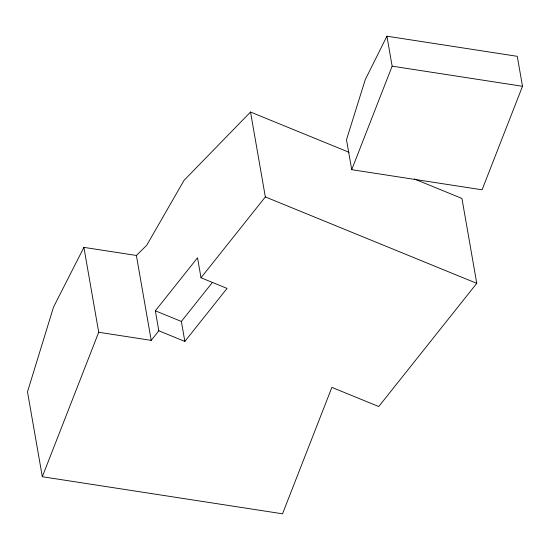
<?xml version="1.0" encoding="UTF-8"?>
<svg xmlns="http://www.w3.org/2000/svg" width="550" height="550" viewBox="0 0 550 550"><rect width="100%" height="100%" fill="white"/><g stroke="black" fill="none" stroke-linecap="round" stroke-linejoin="round"><path stroke-width="0.82" d="M414.26 178.956L461.945 198.447L476.761 283.346L378.744 406.533L331.884 387.379L282.528 513.803L42.316 476.726L98.718 332.269L83.903 247.369L136.386 255.468L146.733 245.259L184.023 180.386L250.525 112.028L349.085 152.316M351.725 169.682L392.143 66.165L386.918 36.197L517.268 56.32L522.5 86.281L482.082 189.805L351.725 169.682L346.493 139.721L365.255 79.64L386.918 36.197M83.903 247.369L53.522 307.113L27.5 391.827L42.316 476.726M155.341 310.812L197.526 257.799L201.011 277.771L227.047 288.406L184.855 341.426L158.826 330.791L155.341 310.812L181.369 321.454L184.855 341.426M98.718 332.269L151.209 340.368L158.826 330.791M201.011 277.771L265.341 196.928L250.525 112.028M181.369 321.454L212.348 282.528M392.143 66.165L522.5 86.281M265.341 196.928L476.761 283.346M136.386 255.468L151.209 340.368"/></g></svg>
